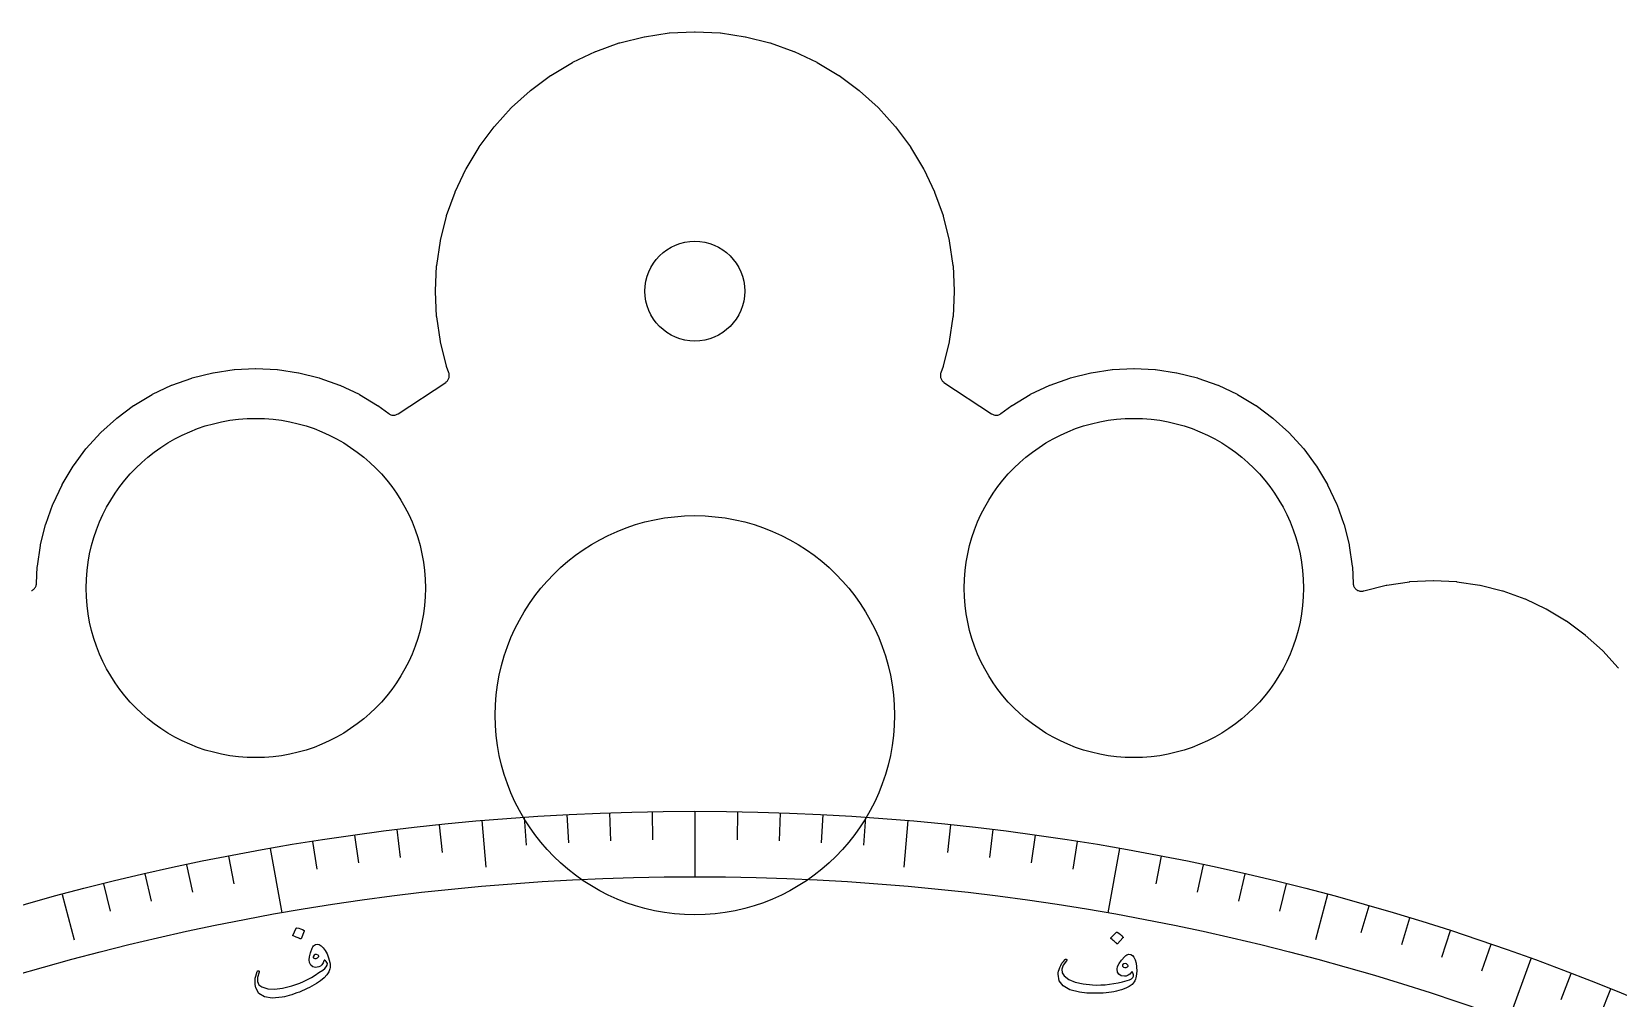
# Model space of a CAD drawing. Header units: millimetres. Extents: x -92 to 92, y -92 to 120.
# Drawn here: x -24.6 to 34.2, y 83.7 to 119.6 of the extents above; entities that cross this region are included whole.
import ezdxf

# ---------------------------------------------------------------- set-up
doc = ezdxf.new("R2010")
doc.units = ezdxf.units.MM
for name, color, linetype in [('CUT_INNER', 6, 'Continuous'), ('CUT_OUTER', 1, 'Continuous'), ('ENGRAVE', 7, 'Continuous'), ('ENGRAVE_FINE', 8, 'Continuous'), ('TEXT', 5, 'Continuous')]:
    doc.layers.add(name, color=color, linetype=linetype)

msp = doc.modelspace()

# ---------------------------------------------------------------- linework, layer by layer
at = {"layer": 'CUT_INNER'}
for centre, radius in [((0, 109.9377), 1.85), ((-16.28, 98.9302), 6.29), ((16.28, 98.9302), 6.29), ((0, 94.2127), 7.4)]:
    msp.add_circle(centre, radius, dxfattribs=at)
at = {"layer": 'CUT_OUTER'}
msp.add_lwpolyline([(-24.6017, 98.8317), (-24.5756, 98.8434), (-24.5507, 98.8576), (-24.5272, 98.8741), (-24.5055, 98.8928), (-24.4856, 98.9134), (-24.4678, 98.9359), (-24.4522, 98.96), (-24.439, 98.9854), (-24.4282, 99.012), (-24.4201, 99.0395), (-24.4146, 99.0676), (-24.4118, 99.0961), (-24.3812, 99.7207), (-24.3797, 99.7353), (-24.2647, 100.5109), (-24.2618, 100.5253), (-24.0713, 101.2859), (-24.067, 101.3), (-23.8029, 102.0383), (-23.7972, 102.0519), (-23.462, 102.7607), (-23.4551, 102.7736), (-23.0519, 103.4462), (-23.0438, 103.4584), (-22.5767, 104.0882), (-22.5674, 104.0996), (-22.0408, 104.6805), (-22.0304, 104.6909), (-21.4494, 105.2175), (-21.438, 105.2268), (-20.8083, 105.6939), (-20.796, 105.7021), (-20.1235, 106.1052), (-20.1105, 106.1121), (-19.4017, 106.4474), (-19.3881, 106.453), (-18.6499, 106.7172), (-18.6358, 106.7214), (-17.8752, 106.912), (-17.8608, 106.9148), (-17.0851, 107.0299), (-17.0705, 107.0313), (-16.2874, 107.0698), (-16.2726, 107.0698), (-15.4895, 107.0313), (-15.4749, 107.0299), (-14.6992, 106.9148), (-14.6848, 106.912), (-13.9242, 106.7214), (-13.9101, 106.7172), (-13.1719, 106.453), (-13.1583, 106.4474), (-12.4495, 106.1121), (-12.4365, 106.1052), (-11.764, 105.7021), (-11.7517, 105.6939), (-11.3504, 105.3963), (-11.325, 105.3793), (-11.2979, 105.3651), (-11.2696, 105.3537), (-11.2403, 105.3452), (-11.2102, 105.3397), (-11.1798, 105.3373), (-11.1492, 105.3381), (-11.1189, 105.3419), (-11.0892, 105.3488), (-11.0603, 105.3587), (-11.0325, 105.3714), (-11.0062, 105.387), (-9.2377, 106.5561), (-9.2148, 106.573), (-9.1935, 106.5919), (-9.1741, 106.6128), (-9.1567, 106.6354), (-9.1416, 106.6595), (-9.1288, 106.685), (-9.1186, 106.7116), (-9.1109, 106.739), (-9.1058, 106.7671), (-9.1034, 106.7955), (-9.1037, 106.8239), (-9.1067, 106.8523), (-9.1124, 106.8802), (-9.1207, 106.9075), (-9.2033, 107.1382), (-9.2076, 107.1523), (-9.4334, 108.0537), (-9.4362, 108.0682), (-9.5726, 108.9874), (-9.574, 109.0021), (-9.6196, 109.9303), (-9.6196, 109.945), (-9.574, 110.8732), (-9.5726, 110.8879), (-9.4362, 111.8071), (-9.4334, 111.8216), (-9.2076, 112.723), (-9.2033, 112.7371), (-8.8902, 113.6121), (-8.8846, 113.6257), (-8.4872, 114.4658), (-8.4803, 114.4788), (-8.0025, 115.2759), (-7.9944, 115.2882), (-7.4407, 116.0346), (-7.4314, 116.046), (-6.8073, 116.7346), (-6.7969, 116.745), (-6.1083, 117.3691), (-6.0969, 117.3784), (-5.3505, 117.932), (-5.3383, 117.9402), (-4.5412, 118.4179), (-4.5282, 118.4249), (-3.6881, 118.8222), (-3.6745, 118.8279), (-2.7995, 119.1409), (-2.7854, 119.1452), (-1.8839, 119.371), (-1.8695, 119.3739), (-0.9502, 119.5102), (-0.9356, 119.5117), (-0.0074, 119.5573), (0.0074, 119.5573), (0.9356, 119.5117), (0.9502, 119.5102), (1.8695, 119.3739), (1.8839, 119.371), (2.7854, 119.1452), (2.7995, 119.1409), (3.6745, 118.8279), (3.6881, 118.8222), (4.5282, 118.4249), (4.5412, 118.4179), (5.3383, 117.9402), (5.3505, 117.932), (6.0969, 117.3784), (6.1083, 117.3691), (6.7969, 116.745), (6.8073, 116.7346), (7.4314, 116.046), (7.4407, 116.0346), (7.9944, 115.2882), (8.0025, 115.2759), (8.4803, 114.4788), (8.4872, 114.4658), (8.8846, 113.6257), (8.8902, 113.6121), (9.2033, 112.7371), (9.2076, 112.723), (9.4334, 111.8216), (9.4362, 111.8071), (9.5726, 110.8879), (9.574, 110.8732), (9.6196, 109.945), (9.6196, 109.9303), (9.574, 109.0021), (9.5726, 108.9874), (9.4362, 108.0682), (9.4334, 108.0537), (9.2076, 107.1523), (9.2033, 107.1382), (9.1207, 106.9075), (9.1124, 106.8802), (9.1067, 106.8523), (9.1037, 106.8239), (9.1034, 106.7955), (9.1058, 106.7671), (9.1109, 106.739), (9.1186, 106.7116), (9.1288, 106.685), (9.1416, 106.6595), (9.1567, 106.6354), (9.1741, 106.6128), (9.1935, 106.5919), (9.2148, 106.573), (9.2377, 106.5561), (11.0062, 105.387), (11.0325, 105.3714), (11.0603, 105.3587), (11.0892, 105.3488), (11.1189, 105.3419), (11.1492, 105.3381), (11.1798, 105.3373), (11.2102, 105.3397), (11.2403, 105.3452), (11.2696, 105.3537), (11.2979, 105.3651), (11.325, 105.3793), (11.3504, 105.3963), (11.7517, 105.6939), (11.764, 105.7021), (12.4365, 106.1052), (12.4495, 106.1121), (13.1583, 106.4474), (13.1719, 106.453), (13.9101, 106.7172), (13.9242, 106.7214), (14.6848, 106.912), (14.6992, 106.9148), (15.4749, 107.0299), (15.4895, 107.0313), (16.2726, 107.0698), (16.2874, 107.0698), (17.0705, 107.0313), (17.0851, 107.0299), (17.8608, 106.9148), (17.8752, 106.912), (18.6358, 106.7214), (18.6499, 106.7172), (19.3881, 106.453), (19.4017, 106.4474), (20.1105, 106.1121), (20.1235, 106.1052), (20.796, 105.7021), (20.8083, 105.6939), (21.438, 105.2268), (21.4494, 105.2175), (22.0304, 104.6909), (22.0408, 104.6805), (22.5674, 104.0996), (22.5767, 104.0882), (23.0438, 103.4584), (23.0519, 103.4462), (23.4551, 102.7736), (23.462, 102.7607), (23.7972, 102.0519), (23.8029, 102.0383), (24.067, 101.3), (24.0713, 101.2859), (24.2618, 100.5253), (24.2647, 100.5109), (24.3797, 99.7353), (24.3812, 99.7207), (24.4118, 99.0961), (24.4146, 99.0676), (24.4201, 99.0395), (24.4282, 99.012), (24.439, 98.9854), (24.4522, 98.96), (24.4678, 98.9359), (24.4856, 98.9134), (24.5055, 98.8928), (24.5272, 98.8741), (24.5507, 98.8576), (24.5756, 98.8434), (24.6017, 98.8317), (24.6289, 98.8225), (24.6568, 98.8159), (24.6852, 98.812), (24.7138, 98.8109), (24.7424, 98.8125), (24.7708, 98.8168), (24.7986, 98.8238), (24.8094, 98.8271), (25.6405, 99.0352), (25.6549, 99.0381), (26.5023, 99.1638), (26.517, 99.1653), (27.3726, 99.2073), (27.3874, 99.2073), (28.243, 99.1653), (28.2577, 99.1638), (29.1051, 99.0381), (29.1195, 99.0352), (29.9506, 98.8271), (29.9647, 98.8228), (30.7713, 98.5342), (30.7849, 98.5286), (31.5593, 98.1623), (31.5723, 98.1553), (32.3071, 97.7149), (32.3194, 97.7067), (33.0075, 97.1964), (33.0189, 97.187), (33.6537, 96.6117), (33.6641, 96.6013), (34.2394, 95.9665), (34.2487, 95.9551)], dxfattribs=at)
at = {"layer": 'ENGRAVE'}
for points in [[(0, 90.65), (0, 88.2219)], [(-7.9007, 90.305), (-7.7495, 88.5773)], [(7.9007, 90.305), (7.7495, 88.5773)], [(-15.7412, 89.2728), (-15.3196, 86.8816)], [(15.7412, 89.2728), (15.3196, 86.8816)], [(-23.4619, 87.5612), (-23.0131, 85.8859)], [(23.4619, 87.5612), (23.0131, 85.8859)], [(31.0041, 85.1831), (30.1737, 82.9014)]]:
    msp.add_lwpolyline(points, dxfattribs=at)
for radius in [90.65, 90.65, 88.2219]:
    msp.add_circle((0, 0), radius, dxfattribs=at)
at = {"layer": 'ENGRAVE_FINE'}
for points in [[(-1.5821, 90.6362), (-1.5639, 89.5957)], [(1.5821, 90.6362), (1.5639, 89.5957)], [(-9.4755, 90.1534), (-9.3667, 89.1185)], [(-6.3234, 90.4292), (-6.2508, 89.3911)], [(-4.7443, 90.5258), (-4.6898, 89.4866)], [(-3.1636, 90.5948), (-3.1273, 89.5548)], [(3.1636, 90.5948), (3.1273, 89.5548)], [(4.7443, 90.5258), (4.6898, 89.4866)], [(6.3234, 90.4292), (6.2508, 89.3911)], [(9.4755, 90.1534), (9.3667, 89.1185)], [(-14.1808, 89.5339), (-14.018, 88.5061)], [(-12.616, 89.7678), (-12.4712, 88.7373)], [(-11.0475, 89.9743), (-10.9206, 88.9414)], [(11.0475, 89.9743), (10.9206, 88.9414)], [(12.616, 89.7678), (12.4712, 88.7373)], [(14.1808, 89.5339), (14.018, 88.5061)], [(-17.2968, 88.9845), (-17.0983, 87.963)], [(17.2968, 88.9845), (17.0983, 87.963)], [(-20.3918, 88.3266), (-20.1577, 87.3127)], [(-18.8472, 88.6691), (-18.6308, 87.6512)], [(18.8472, 88.6691), (18.6308, 87.6512)], [(20.3918, 88.3266), (20.1577, 87.3127)], [(-21.9302, 87.9573), (-21.6785, 86.9476)], [(21.9302, 87.9573), (21.6785, 86.9476)], [(24.9865, 87.1384), (24.6997, 86.1381)], [(26.5035, 86.689), (26.1992, 85.6939)], [(28.0124, 86.2133), (27.6908, 85.2236)], [(29.5128, 85.7113), (29.174, 84.7273)], [(32.4861, 84.6291), (32.1131, 83.6576)], [(33.9581, 84.0492), (33.5683, 83.0844)]]:
    msp.add_lwpolyline(points, dxfattribs=at)
at = {"layer": 'TEXT'}
for points in [[(-14.7782, 86.3157), (-14.7747, 86.3205), (-14.7692, 86.324), (-14.7618, 86.3261), (-14.7524, 86.3269), (-14.6826, 86.3121), (-14.6157, 86.2908), (-14.5516, 86.2631), (-14.4903, 86.2289), (-14.484, 86.2232), (-14.4805, 86.217), (-14.4801, 86.2103), (-14.4825, 86.2031), (-14.5978, 85.9261), (-14.6026, 85.9191), (-14.6099, 85.9164), (-14.6196, 85.9179), (-14.6318, 85.9237), (-14.6423, 85.9287), (-14.6589, 85.936), (-14.6814, 85.9457), (-14.71, 85.9578), (-14.745, 85.9722), (-14.7868, 85.9887), (-14.8355, 86.0074), (-14.8911, 86.0284), (-14.8987, 86.0321), (-14.9029, 86.0365), (-14.9037, 86.0414), (-14.9012, 86.047)], [(15.6348, 86.1647), (15.6397, 86.168), (15.6461, 86.1694), (15.6538, 86.1689), (15.6628, 86.1664), (15.7233, 86.1286), (15.779, 86.0857), (15.8297, 86.0377), (15.8756, 85.9847), (15.8796, 85.9771), (15.8807, 85.9701), (15.8789, 85.9637), (15.8741, 85.9578), (15.671, 85.7368), (15.6641, 85.732), (15.6563, 85.7319), (15.6477, 85.7366), (15.6382, 85.7462), (15.63, 85.7545), (15.617, 85.7671), (15.5991, 85.7839), (15.5764, 85.805), (15.5485, 85.8305), (15.5148, 85.8603), (15.4754, 85.8946), (15.4304, 85.9333), (15.4245, 85.9394), (15.4221, 85.945), (15.423, 85.9499), (15.4272, 85.9542)], [(-14.0669, 85.7098), (-14.0011, 85.7255), (-13.9308, 85.7109), (-13.8561, 85.6661), (-13.777, 85.591), (-13.701, 85.489), (-13.6355, 85.3633), (-13.5803, 85.2138), (-13.5356, 85.0408), (-13.5236, 84.9773), (-13.5185, 84.9174), (-13.5203, 84.8611), (-13.529, 84.8083), (-13.5721, 84.6988), (-13.6445, 84.5892), (-13.7463, 84.4794), (-13.8772, 84.3693), (-13.9524, 84.3158), (-14.0306, 84.2639), (-14.1117, 84.2138), (-14.1958, 84.1655), (-14.2831, 84.1189), (-14.3737, 84.0739), (-14.4677, 84.0305), (-14.565, 83.9888), (-14.6632, 83.9493), (-14.7594, 83.9128), (-14.8539, 83.8793), (-14.9465, 83.8487), (-15.0375, 83.8213), (-15.1273, 83.7972), (-15.2157, 83.7764), (-15.3028, 83.759), (-15.6726, 83.7214), (-15.9584, 83.7667), (-16.1606, 83.8957), (-16.2793, 84.1092), (-16.2918, 84.1616), (-16.3004, 84.2225), (-16.305, 84.2918), (-16.3058, 84.3695), (-16.2993, 84.4563), (-16.2837, 84.5423), (-16.2589, 84.6275), (-16.2248, 84.7118), (-16.2192, 84.7218), (-16.212, 84.7296), (-16.203, 84.7351), (-16.1923, 84.7385), (-16.1815, 84.739), (-16.1722, 84.7363), (-16.1644, 84.7304), (-16.1582, 84.7212), (-16.154, 84.7105), (-16.1525, 84.7001), (-16.1536, 84.6901), (-16.1573, 84.6805), (-16.2129, 84.4891), (-16.2139, 84.3345), (-16.1606, 84.2167), (-16.0533, 84.1356), (-15.8388, 84.0704), (-15.5829, 84.0557), (-15.2854, 84.0912), (-14.9457, 84.1764), (-14.7986, 84.2249), (-14.6524, 84.2806), (-14.5072, 84.3434), (-14.3628, 84.4135), (-14.2195, 84.4907), (-14.0773, 84.575), (-13.9364, 84.6665), (-13.7966, 84.7652), (-13.7232, 84.8247), (-13.6701, 84.8847), (-13.6374, 84.9452), (-13.6251, 85.0062), (-13.6431, 85.0439), (-13.6671, 85.0773), (-13.6973, 85.1063), (-13.7336, 85.1309), (-13.7375, 85.1317), (-13.7417, 85.1287), (-13.7462, 85.1219), (-13.7508, 85.1112), (-13.7861, 85.0272), (-13.8302, 84.9612), (-13.883, 84.9132), (-13.9448, 84.8832), (-14.0631, 84.862), (-14.1602, 84.8814), (-14.2361, 84.9416), (-14.2909, 85.0425), (-14.3062, 85.1371), (-14.2939, 85.258), (-14.2538, 85.4051), (-14.1857, 85.5784), (-14.1623, 85.6223), (-14.1347, 85.6588), (-14.1029, 85.688), (-14.0669, 85.7098)], [(-13.954, 85.2508), (-13.9442, 85.2677), (-13.9431, 85.2831), (-13.9507, 85.2971), (-13.9671, 85.3096), (-14.0294, 85.3362), (-14.0807, 85.3367), (-14.1209, 85.311), (-14.1498, 85.2592), (-14.1523, 85.2444), (-14.1513, 85.2318), (-14.1468, 85.2216), (-14.1389, 85.2136), (-14.0875, 85.192), (-14.0397, 85.191), (-13.9952, 85.2106), (-13.954, 85.2508)], [(16.096, 85.352), (16.1631, 85.3442), (16.2242, 85.3065), (16.2791, 85.2388), (16.3277, 85.1413), (16.3642, 85.0194), (16.3828, 84.8788), (16.3835, 84.7196), (16.3664, 84.5416), (16.356, 84.4779), (16.3403, 84.4199), (16.3193, 84.3676), (16.293, 84.3209), (16.2151, 84.2328), (16.1096, 84.1546), (15.9764, 84.0862), (15.8157, 84.0275), (15.7267, 84.0029), (15.6355, 83.9809), (15.5421, 83.9616), (15.4466, 83.945), (15.3487, 83.931), (15.2481, 83.9197), (15.145, 83.9111), (15.0392, 83.9052), (14.9335, 83.9017), (14.8305, 83.9003), (14.7303, 83.9011), (14.6328, 83.9041), (14.5379, 83.9094), (14.4454, 83.9175), (14.3552, 83.9282), (14.2674, 83.9416), (13.907, 84.0327), (13.6539, 84.173), (13.508, 84.3635), (13.4695, 84.6046), (13.4757, 84.6582), (13.4885, 84.7183), (13.5078, 84.7851), (13.5336, 84.8583), (13.5694, 84.9377), (13.6135, 85.0131), (13.666, 85.0846), (13.7268, 85.1523), (13.7355, 85.1598), (13.745, 85.1646), (13.7553, 85.1667), (13.7665, 85.1662), (13.7768, 85.163), (13.7846, 85.1573), (13.7899, 85.1491), (13.7926, 85.1383), (13.7929, 85.1268), (13.7908, 85.1166), (13.7864, 85.1075), (13.7796, 85.0998), (13.6619, 84.9389), (13.6081, 84.794), (13.6178, 84.6651), (13.6909, 84.5521), (13.8702, 84.4175), (14.1056, 84.3162), (14.3973, 84.2478), (14.7457, 84.2117), (14.9005, 84.207), (15.0569, 84.2093), (15.2149, 84.2186), (15.3745, 84.2351), (15.5356, 84.2586), (15.698, 84.2893), (15.8617, 84.3271), (16.0269, 84.3719), (16.1162, 84.4028), (16.1866, 84.441), (16.238, 84.4866), (16.2704, 84.5397), (16.2664, 84.5813), (16.2552, 84.6209), (16.2368, 84.6585), (16.2111, 84.694), (16.2077, 84.6962), (16.2027, 84.6948), (16.1962, 84.6899), (16.1882, 84.6814), (16.1263, 84.6145), (16.0623, 84.5676), (15.9962, 84.5406), (15.928, 84.5335), (15.8095, 84.554), (15.7249, 84.6055), (15.6741, 84.688), (15.6572, 84.8016), (15.6752, 84.8957), (15.7281, 85.0051), (15.8161, 85.1297), (15.9394, 85.2692), (15.9763, 85.3025), (16.0147, 85.3274), (16.0546, 85.3439), (16.096, 85.352)], [(16.045, 84.8821), (16.06, 84.8946), (16.0663, 84.9087), (16.0639, 84.9244), (16.0529, 84.9418), (16.0033, 84.9882), (15.9553, 85.0061), (15.9088, 84.9957), (15.8639, 84.957), (15.8565, 84.9439), (15.8532, 84.9318), (15.8539, 84.9206), (15.8586, 84.9103), (15.8994, 84.8725), (15.9441, 84.8552), (15.9926, 84.8584), (16.045, 84.8821)]]:
    msp.add_lwpolyline(points, close=True, dxfattribs=at)

doc.saveas('drawing.dxf')
